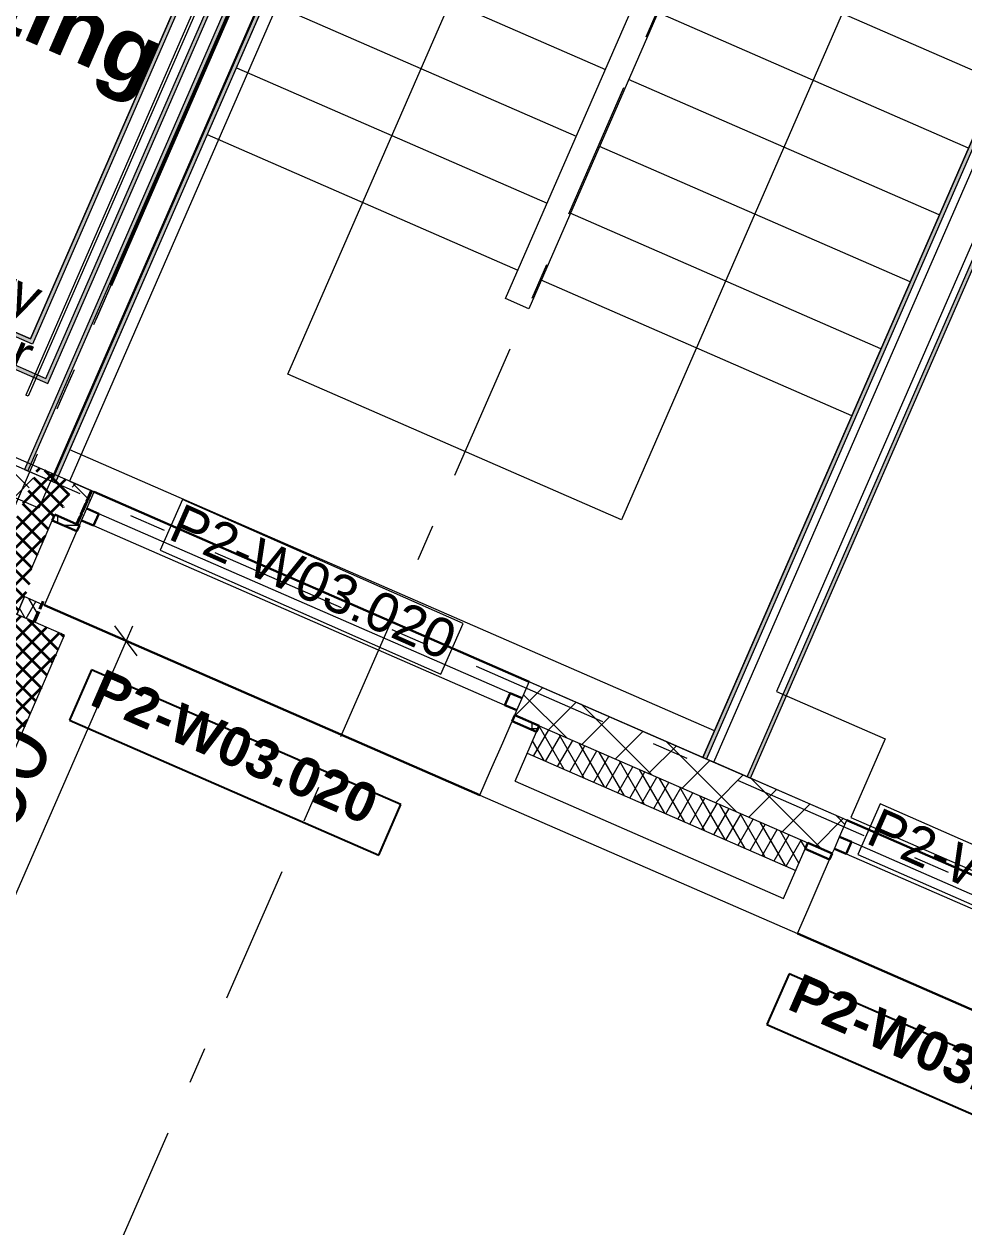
# Model space of a CAD drawing. Header units: millimetres. Extents: x -35034 to 431752, y -71616 to 25069.
# Drawn here: x 10011 to 13616, y -6982 to -2368 of the extents above; entities that cross this region are included whole.
import ezdxf
from ezdxf.enums import TextEntityAlignment as Align

# ---------------------------------------------------------------- set-up
doc = ezdxf.new("R2010")
doc.units = ezdxf.units.MM
doc.header["$MEASUREMENT"] = 0
for name, pattern in [('DGN Style 4', [5938.379518, 2967.335175, -1483.667587, 3.709169, -1483.667587]), ('Double Dashed', [1093.611073, 529.166651, -211.666656, 141.111112, -211.666656]), ('Hidden Line', [55, 45, -10])]:
    doc.linetypes.add(name, pattern=pattern)
for name, color, linetype in [('A-05-M_Gross_Int_Circulation', 7, 'Continuous'), ('A-15-M_Bracing', 7, 'Continuous'), ('A-15-MG_Structural_Grid', 7, 'Continuous'), ('A-20-M_Floor_Slab', 7, 'Continuous'), ('A-25-M_Curtain_Wall', 7, 'Continuous'), ('A-25-M_Wall_Ext_Existing_HUB', 7, 'Continuous'), ('A-25-M_Wall_Int', 7, 'Continuous'), ('A-35-M_FFE-Zone', 7, 'Continuous'), ('ArchiCAD Window Markers', 7, 'Continuous'), ('ArchiCAD Windows', 7, 'Continuous'), ('New_A-15-MG_Structural_Grid_Phase_2', 7, 'Continuous'), ('New_A-25-M_Wall_Ext', 7, 'Continuous'), ('New_A-35-M_FFE-Zone', 7, 'Continuous'), ('New_A-95-P_Drawing', 7, 'Continuous')]:
    doc.layers.add(name, color=color, linetype=linetype)
for name, color, linetype, lineweight, true_color in [('A-05-M_Gross_Int_Circulation_Pen_No__74', 7, 'Continuous', 20, 0x606060), ('A-15-M_Bracing_Pen_No__28', 7, 'Continuous', 50, 0x2a2a2a), ('A-15-M_Bracing_Pen_No__81', 7, 'Continuous', 20, 0x6a6a6a), ('A-15-MG_Structural_Grid_Pen_No__163', 7, 'Continuous', 0, 0x750077), ('A-25-M_Curtain_Wall_Pen_No__46', 7, 'Continuous', 35, 0x444444), ('A-25-M_Wall_Ext_Existing_HUB_Pen_No__107', 7, 'Continuous', 15, 0xa6a6a6), ('A-25-M_Wall_Ext_Existing_HUB_Pen_No__43', 7, 'Continuous', 30, 0x444444), ('A-25-M_Wall_Int_Pen_No__107', 7, 'Continuous', 15, 0xa6a6a6), ('A-35-M_FFE-Zone_Pen_No__74', 7, 'Continuous', 20, 0x606060), ('ArchiCAD Windows_Pen_No__23', 7, 'Continuous', 30, 0x2a2a2a), ('ArchiCAD Windows_Pen_No__43', 7, 'Continuous', 30, 0x444444), ('New_A-15-MG_Structural_Grid_Phase_2_Pen_No__222', 7, 'Continuous', 13, 0x65af33), ('New_A-35-M_FFE-Zone_Pen_No__74', 7, 'Continuous', 20, 0x606060)]:
    doc.layers.add(name, color=color, linetype=linetype, lineweight=lineweight, true_color=true_color)
for name, color, linetype, lineweight in [('A-15-M_Bracing_Pen_No__20', 7, 'Continuous', 0), ('A-15-M_Bracing_Pen_No__88', 8, 'Continuous', 20), ('A-20-M_Floor_Slab_Pen_No__89', 8, 'Continuous', 20), ('A-25-M_Curtain_Wall_Pen_No__85', 8, 'Continuous', 20), ('A-25-M_Wall_Ext_Existing_HUB_Pen_No__1', 7, 'Continuous', 13), ('A-25-M_Wall_Ext_Existing_HUB_Pen_No__195', 7, 'Continuous', 35), ('A-25-M_Wall_Int_Pen_No__1', 7, 'Continuous', 13), ('A-25-M_Wall_Int_Pen_No__193', 7, 'Continuous', 18), ('A-25-M_Wall_Int_Pen_No__195', 7, 'Continuous', 35), ('A-25-M_Wall_Int_Pen_No__4', 7, 'Continuous', 20), ('A-30-M_Stair_Pen_No__1', 7, 'Continuous', 13), ('ArchiCAD Window Markers_Pen_No__1', 7, 'Continuous', 13), ('ArchiCAD Window Markers_Pen_No__5', 7, 'Continuous', 25), ('ArchiCAD Windows_Pen_No__1', 7, 'Continuous', 13), ('ArchiCAD Windows_Pen_No__83', 8, 'Continuous', 20), ('ArchiCAD Zone Stamps_Pen_No__9', 7, 'Continuous', 13), ('New_A-15-MG_Structural_Grid_Pen_No__8', 7, 'Continuous', 35), ('New_A-25-M_Wall_Ext_Existing_HUB_Pen_No__155', 5, 'Continuous', 35), ('New_A-25-M_Wall_Ext_Pen_No__1', 7, 'Continuous', 13), ('New_A-25-M_Wall_Ext_Pen_No__155', 5, 'Continuous', 35), ('New_A-95-P_Drawing_Pen_No__1', 7, 'Continuous', 13), ('New_A-95-P_Text_1_50_GA_Pen_No__1', 7, 'Continuous', 13), ('New_ArchiCAD Zone Stamps_Pen_No__6', 7, 'Continuous', 35)]:
    doc.layers.add(name, color=color, linetype=linetype, lineweight=lineweight)
doc.styles.add('GENERATED_STYLE_1', font='')
doc.styles.add('GENERATED_STYLE_2', font='')
doc.styles.add('GENERATED_STYLE_3', font='')
doc.styles.add('GENERATED_STYLE_4', font='')
doc.styles.get('GENERATED_STYLE_1').set_extended_font_data('Swis721 BT', bold=True)
doc.styles.get('GENERATED_STYLE_2').set_extended_font_data('Arial', bold=True)
doc.styles.get('GENERATED_STYLE_3').set_extended_font_data('Arial')
doc.styles.get('GENERATED_STYLE_4').set_extended_font_data('Swis721 BT')
doc.dimstyles.new('GENERATED_STYLE__1', dxfattribs={"dimtxt": 250, "dimasz": 95, "dimexe": 0.18, "dimexo": 0, "dimgap": 0.09, "dimtad": 1, "dimdec": 0, "dimzin": 0, "dimdsep": 46, "dimtxsty": 'GENERATED_STYLE_4', "dimblk": 'ARROWHEAD_2', "dimblk1": 'ARROWHEAD_2', "dimblk2": 'ARROWHEAD_2', "dimcen": 0.09, "dimclrd": 7, "dimclre": 7, "dimclrt": 7, "dimadec": 0, "dimazin": 0, "dimtfac": 1, "dimtdec": 4, "dimtmove": 0, "dimatfit": 3, "dimfxl": 1, "dimtolj": 1, "dimtzin": 0, "dimarcsym": 0})
pattern_1 = [(45, (0, 0), (-35.35534, 35.35534), []), (135, (0, 0), (35.35534, 35.35534), [])]
pattern_2 = [(103.994, (0, 0), (-1137.956, 451.32), [0, -965.2, 0, -1079.5, 0, -1031.875]), (73.994, (0, 0), (-1195.13, 1745.3), [0, -520.7, 0, -869.95, 0, -333.375]), (33.994, (-311.5, -716.2), (785.41, 1814.82), [0, -317.5, 0, -1143, 0, -1492.25]), (23.994, (-311.5, -716.2), (250.28, 1972.77), [0, -158.75, 0, -749.3, 0, -857.25])]
pattern_3 = [(60, (0, 0), (-43.30127, 25), []), (120, (0, 0), (43.30127, 25), [])]
pattern_4 = [(45, (0, 0), (-91.9239, 91.9239), []), (135, (0, 0), (91.9239, 91.9239), [])]
pattern_5 = [(0, (0, 0), (0, 130), []), (90, (0, 0), (-130, 0), [])]

# ---------------------------------------------------------------- blocks, each defined once
blk = doc.blocks.new('Wall_2_3', base_point=(10012.5, -4563.9))
at = {"layer": 'New_A-25-M_Wall_Ext_Pen_No__155', "linetype": 'Continuous'}
h = blk.add_hatch(dxfattribs=at)
h.set_pattern_fill('Grid_5x5_Diagonal_0003', color=256, style=0, pattern_type=2)
h.set_pattern_definition(pattern_1)
h.paths.add_polyline_path([(9831.3, -4566.7), (9845.1, -4572.6), (9846.9, -4573.4), (9980.8, -4631.8), (9982.6, -4632.6), (10012.5, -4563.9), (10010.7, -4563.1), (9876.9, -4504.8), (9875, -4504), (9861.3, -4498)])
at = {"layer": 'New_A-25-M_Wall_Ext_Pen_No__1', "linetype": 'Continuous', "flags": 128}
for points in [[(9861.3, -4498), (9831.3, -4566.7)], [(9845.1, -4572.6), (9831.3, -4566.7)], [(9982.6, -4632.6), (10012.5, -4563.9)], [(9846.9, -4573.4), (9845.1, -4572.6)], [(9980.8, -4631.8), (9846.9, -4573.4)], [(9982.6, -4632.6), (9980.8, -4631.8)]]:
    blk.add_lwpolyline(points, dxfattribs=at)
blk = doc.blocks.new('Large Office w_meeting_INB 3201_19_3', base_point=(8322.1, -2615.6))
at = {"layer": 'New_A-35-M_FFE-Zone_Pen_No__74', "linetype": 'Continuous'}
for p, q in [((10035, -3575.8), (11402.5, -438.6)), ((9760.6, -3456.1), (10035, -3575.8))]:
    blk.add_line(p, q, dxfattribs=at)
at = {"layer": 'New_ArchiCAD Zone Stamps_Pen_No__6'}
for tag, height, style, p in [('ROOM_NAME', 250, 'GENERATED_STYLE_2', (7052.5, -865.5)), ('zoneNameLine2', 250, 'GENERATED_STYLE_2', (6864.1, -1297.6)), ('ROOM_NUMBER', 200, 'GENERATED_STYLE_3', (6675.6, -1718.3)), ('measuredAreaCode', 200, 'GENERATED_STYLE_3', (6518.6, -2078.4)), ('DUMMY_649', 200, 'GENERATED_STYLE_3', (6826, -2212.5)), ('DUMMY_650', 200, 'GENERATED_STYLE_3', (7315.4, -2425.9)), ('DUMMY_651', 133.3, 'GENERATED_STYLE_3', (7594.7, -2532.4))]:
    blk.add_attdef(tag, text='', height=height, rotation=336.4404, dxfattribs=dict(at, style=style)).set_placement(p, align=Align.TOP_LEFT)
blk = doc.blocks.new('Female WC_INB 3253_36_3', base_point=(15181.8, -5656.9))
at = {"layer": 'A-35-M_FFE-Zone_Pen_No__74', "linetype": 'Continuous'}
for p, q in [((13776.7, -2911.3), (12897.3, -4927.9)), ((12897.3, -4927.9), (13313.4, -5109.3)), ((13313.4, -5109.3), (13181.5, -5411.8)), ((13181.5, -5411.8), (15849.9, -6575.4))]:
    blk.add_line(p, q, dxfattribs=at)
at = {"layer": 'ArchiCAD Zone Stamps_Pen_No__9'}
for tag, height, style, p in [('ROOM_NAME', 250, 'GENERATED_STYLE_2', (14794.1, -4291.4)), ('zoneNameLine2', 250, 'GENERATED_STYLE_2', (14605.7, -4723.5)), ('ROOM_NUMBER', 200, 'GENERATED_STYLE_3', (14417.2, -5144.2)), ('measuredAreaCode', 200, 'GENERATED_STYLE_3', (14260.2, -5504.3)), ('DUMMY_649', 200, 'GENERATED_STYLE_3', (14567.6, -5638.3)), ('DUMMY_650', 200, 'GENERATED_STYLE_3', (15038.3, -5843.6)), ('DUMMY_651', 133.3, 'GENERATED_STYLE_3', (15317.6, -5950.1))]:
    blk.add_attdef(tag, text='', height=height, rotation=336.4404, dxfattribs=dict(at, style=style)).set_placement(p, align=Align.TOP_LEFT)
blk = doc.blocks.new('Stair 03_INB 3252_56_3', base_point=(12780.6, -1779.5))
at = {"layer": 'A-05-M_Gross_Int_Circulation_Pen_No__74', "linetype": 'Continuous'}
for p, q in [((12943.2, 2203.9), (10185.1, -4121.5)), ((12614.2, -5180.7), (15080.6, 475.5)), ((10185.1, -4121.5), (12614.2, -5180.7))]:
    blk.add_line(p, q, dxfattribs=at)
at = {"layer": 'ArchiCAD Zone Stamps_Pen_No__9'}
for tag, height, style, p in [('ROOM_NAME', 250, 'GENERATED_STYLE_2', (12541.3, -478.7)), ('zoneNameLine2', 250, 'GENERATED_STYLE_2', (12352.9, -910.9)), ('ROOM_NUMBER', 200, 'GENERATED_STYLE_3', (12164.5, -1331.6)), ('measuredAreaCode', 200, 'GENERATED_STYLE_3', (12007.4, -1691.7)), ('DUMMY_649', 200, 'GENERATED_STYLE_3', (12314.8, -1825.7)), ('DUMMY_650', 200, 'GENERATED_STYLE_3', (12804.2, -2039.1)), ('DUMMY_651', 133.3, 'GENERATED_STYLE_3', (13083.5, -2145.6))]:
    blk.add_attdef(tag, text='', height=height, rotation=336.4404, dxfattribs=dict(at, style=style)).set_placement(p, align=Align.TOP_LEFT)
blk = doc.blocks.new('Slab_1_3', base_point=(7696.6, 5872.1))
at = {"layer": 'A-20-M_Floor_Slab_Pen_No__89', "linetype": 'Continuous', "flags": 128}
blk.add_lwpolyline([(31982.9, -13626.4), (12656.3, -5199.1), (14737.9, -425.5), (12206.2, 678.5), (10067.8, -4225.5), (4375.8, -1743.6), (7696.6, 5872.1), (7484.7, 6099.8), (7408.6, 6181.5), (7708, 6474.6), (7630.9, 6558.3), (10938, 9637), (15227.2, 7766.9), (17293.9, 12506.6), (15858.3, 14038.4), (17354.4, 15444.2), (18384.5, 14995), (19410.6, 17348.4)], dxfattribs=at)
blk = doc.blocks.new('Window 19')
at = {"layer": 'ArchiCAD Windows_Pen_No__1', "linetype": 'Continuous'}
for p, q in [((-680, 0), (-680, -50)), ((680, 0), (680, -50))]:
    blk.add_line(p, q, dxfattribs=at)
at = {"layer": 'ArchiCAD Windows_Pen_No__23', "linetype": 'Continuous'}
for p, q in [((-680, 355), (680, 355)), ((-680, -119.5), (680, -119.5))]:
    blk.add_line(p, q, dxfattribs=at)
at = {"layer": 'ArchiCAD Windows_Pen_No__43', "linetype": 'Continuous'}
for p, q in [((-680, 0), (-630, 0)), ((-630, 0), (-630, -50)), ((630, -50), (630, 0)), ((630, 0), (680, 0)), ((-630, -50), (-680, -50)), ((680, -50), (630, -50))]:
    blk.add_line(p, q, dxfattribs=at)
at = {"layer": 'ArchiCAD Windows_Pen_No__83', "linetype": 'Continuous'}
for p, q in [((-630, 0), (630, 0)), ((630, -50), (-630, -50))]:
    blk.add_line(p, q, dxfattribs=at)
blk = doc.blocks.new('Window Stamp 18_3')
at = {"layer": 'ArchiCAD Window Markers_Pen_No__5', "linetype": 'Continuous'}
for p, q in [((647.4, 366.4), (-647.4, 366.4)), ((-647.4, 366.4), (-647.4, 154.6)), ((647.4, 366.4), (-647.4, 366.4)), ((647.4, 154.6), (647.4, 366.4)), ((-647.4, 154.6), (647.4, 154.6))]:
    blk.add_line(p, q, dxfattribs=at)
at = {"layer": 'ArchiCAD Window Markers_Pen_No__1', "style": 'GENERATED_STYLE_1'}
blk.add_attdef('AC_WIDO_ID', text='', height=150, rotation=180, dxfattribs=at).set_placement((588.6, 410.5), align=Align.BOTTOM_LEFT)
blk = doc.blocks.new('Window 19_2')
at = {"layer": 'ArchiCAD Windows_Pen_No__1', "linetype": 'Continuous'}
for p, q in [((-910.7, 0), (-910.7, -50)), ((910.7, 0), (910.7, -50))]:
    blk.add_line(p, q, dxfattribs=at)
at = {"layer": 'ArchiCAD Windows_Pen_No__23', "linetype": 'Continuous'}
for p, q in [((-910.7, 355), (910.7, 355)), ((-910.7, -119.5), (910.7, -119.5))]:
    blk.add_line(p, q, dxfattribs=at)
at = {"layer": 'ArchiCAD Windows_Pen_No__43', "linetype": 'Continuous'}
for p, q in [((-910.7, 0), (-860.7, 0)), ((-860.7, 0), (-860.7, -50)), ((860.7, -50), (860.7, 0)), ((860.7, 0), (910.7, 0)), ((-860.7, -50), (-910.7, -50)), ((910.7, -50), (860.7, -50))]:
    blk.add_line(p, q, dxfattribs=at)
at = {"layer": 'ArchiCAD Windows_Pen_No__83', "linetype": 'Continuous'}
for p, q in [((-860.7, 0), (860.7, 0)), ((860.7, -50), (-860.7, -50))]:
    blk.add_line(p, q, dxfattribs=at)
blk = doc.blocks.new('Wall_8_3', base_point=(44635.4, -19661.2))
at = {"layer": 'A-25-M_Wall_Ext_Existing_HUB', "linetype": 'Continuous', "lineweight": 0, "true_color": 0x000000}
h = blk.add_hatch(dxfattribs=at)
h.set_pattern_fill('Rigid_Insulation_0003', color=178, style=0, pattern_type=2)
h.set_pattern_definition(pattern_5)
h.paths.add_polyline_path([(10223.1, -4290.8), (10129.1, -4249.8), (10119.1, -4272.8), (10213.1, -4313.7)])
h = blk.add_hatch(dxfattribs=at)
h.set_pattern_fill('Rigid_Insulation_0003', color=178, style=0, pattern_type=2)
h.set_pattern_definition(pattern_5)
h.paths.add_polyline_path([(11892.7, -5018.9), (11882.7, -5041.8), (11976.6, -5082.7), (11986.6, -5059.8)])
h = blk.add_hatch(dxfattribs=at)
h.set_pattern_fill('Rigid_Insulation_0003', color=178, style=0, pattern_type=2)
h.set_pattern_definition(pattern_5)
h.paths.add_polyline_path([(13110.5, -5549.9), (13016.5, -5508.9), (13006.5, -5531.8), (13100.5, -5572.8)])
at = {"layer": 'A-25-M_Wall_Ext_Existing_HUB_Pen_No__107', "linetype": 'Continuous'}
h = blk.add_hatch(dxfattribs=at)
h.set_pattern_fill('Concrete_Block_0003', color=256, style=0, pattern_type=2)
h.set_pattern_definition(pattern_4)
h.paths.add_polyline_path([(10064.7, -4069), (6339.7, -2444.8), (6283.8, -2573.1), (10008.7, -4197.4)])
h = blk.add_hatch(dxfattribs=at)
h.set_pattern_fill('Concrete_Block_0003', color=256, style=0, pattern_type=2)
h.set_pattern_definition(pattern_4)
h.paths.add_polyline_path([(10268.2, -4157.8), (10202.2, -4129), (10146.2, -4257.3), (10212.2, -4286.1)])
at = {"layer": 'A-25-M_Wall_Ext_Existing_HUB_Pen_No__107', "linetype": 'Continuous', "lineweight": 0, "true_color": 0x535353}
for points in [[(10270, -4158.6), (10268.2, -4157.8), (10212.2, -4286.1), (10214.1, -4286.9)], [(10083.3, -4581.9), (10078.5, -4592.7), (10080.4, -4593.5), (10084.3, -4584.5)]]:
    blk.add_hatch(color=251, dxfattribs=at).paths.add_polyline_path(points)
at = {"layer": 'A-25-M_Wall_Ext_Existing_HUB_Pen_No__107', "linetype": 'Continuous'}
h = blk.add_hatch(dxfattribs=at)
h.set_pattern_fill('Concrete_Block_0003', color=256, style=0, pattern_type=2)
h.set_pattern_definition(pattern_4)
h.paths.add_polyline_path([(10270, -4158.6), (10214.1, -4286.9), (10223.1, -4290.8), (10231.3, -4272), (10251.2, -4226.2), (10279, -4162.5)])
h = blk.add_hatch(dxfattribs=at)
h.set_pattern_fill('613_01__ad_AR_SAND_0003', color=256, style=0, pattern_type=2)
h.set_pattern_definition(pattern_2)
h.paths.add_polyline_path([(10036.4, -4462.5), (10089.4, -4597.4), (10213.1, -4313.7), (10119.1, -4272.8)])
h = blk.add_hatch(dxfattribs=at)
h.set_pattern_fill('613_01__ad_AR_SAND_0003', color=256, style=0, pattern_type=2)
h.set_pattern_definition(pattern_2)
h.paths.add_polyline_path([(10012.5, -4563.9), (10078.5, -4592.7), (10083.3, -4581.9), (10046, -4487.1)])
h = blk.add_hatch(dxfattribs=at)
h.set_pattern_fill('613_01__ad_AR_SAND_0003', color=256, style=0, pattern_type=2)
h.set_pattern_definition(pattern_2)
h.paths.add_polyline_path([(10080.4, -4593.5), (10089.4, -4597.4), (10084.3, -4584.5)])
h = blk.add_hatch(dxfattribs=at)
h.set_pattern_fill('Concrete_Block_0003', color=256, style=0, pattern_type=2)
h.set_pattern_definition(pattern_4)
h.paths.add_polyline_path([(11900.9, -5000.1), (11892.7, -5018.9), (13110.5, -5549.9), (13118.7, -5531.1), (13138.7, -5485.3), (13166.5, -5421.6), (11948.6, -4890.5), (11920.9, -4954.2)])
h = blk.add_hatch(dxfattribs=at)
h.set_pattern_fill('613_01__ad_AR_SAND_0003', color=256, style=0, pattern_type=2)
h.set_pattern_definition(pattern_2)
h.paths.add_polyline_path([(11893.9, -5272.5), (11976.6, -5082.7), (11882.7, -5041.8), (11759, -5325.5)])
h = blk.add_hatch(dxfattribs=at)
h.set_pattern_fill('Batt_Insulation_0003', color=256, style=0, pattern_type=2)
h.set_pattern_definition(pattern_3)
h.paths.add_polyline_path([(11940.7, -5165.2), (12970.6, -5614.3), (13006.5, -5531.8), (13016.5, -5508.9), (11986.6, -5059.8), (11976.6, -5082.7)])
h = blk.add_hatch(dxfattribs=at)
h.set_pattern_fill('613_01__ad_AR_SAND_0003', color=256, style=0, pattern_type=2)
h.set_pattern_definition(pattern_2)
h.paths.add_polyline_path([(11759, -5325.5), (12976.8, -5856.5), (12923.8, -5721.6), (11893.9, -5272.5)])
h = blk.add_hatch(dxfattribs=at)
h.set_pattern_fill('613_01__ad_AR_SAND_0003', color=256, style=0, pattern_type=2)
h.set_pattern_definition(pattern_2)
h.paths.add_polyline_path([(12923.8, -5721.6), (12976.8, -5856.5), (13100.5, -5572.8), (13006.5, -5531.8)])
at = {"layer": 'New_A-25-M_Wall_Ext_Existing_HUB_Pen_No__155', "linetype": 'Continuous'}
h = blk.add_hatch(dxfattribs=at)
h.set_pattern_fill('Grid_5x5_Diagonal_0003', color=256, style=0, pattern_type=2)
h.set_pattern_definition(pattern_1)
h.paths.add_polyline_path([(10066.5, -4069.8), (10064.7, -4069), (10008.7, -4197.4), (10010.6, -4198.2)])
h = blk.add_hatch(dxfattribs=at)
h.set_pattern_fill('Grid_5x5_Diagonal_0003', color=256, style=0, pattern_type=2)
h.set_pattern_definition(pattern_1)
h.paths.add_polyline_path([(10200.4, -4128.2), (10066.5, -4069.8), (10010.6, -4198.2), (10144.4, -4256.5)])
h = blk.add_hatch(dxfattribs=at)
h.set_pattern_fill('Grid_5x5_Diagonal_0003', color=256, style=0, pattern_type=2)
h.set_pattern_definition(pattern_1)
h.paths.add_polyline_path([(10202.2, -4129), (10200.4, -4128.2), (10144.4, -4256.5), (10146.2, -4257.3)])
h = blk.add_hatch(dxfattribs=at)
h.set_pattern_fill('Grid_5x5_Diagonal_0003', color=256, style=0, pattern_type=2)
h.set_pattern_definition(pattern_1)
h.paths.add_polyline_path([(10010.6, -4198.2), (9964.6, -4303.6), (10083.1, -4355.3), (10119.1, -4272.8), (10129.1, -4249.8)])
h = blk.add_hatch(dxfattribs=at)
h.set_pattern_fill('Grid_5x5_Diagonal_0003', color=256, style=0, pattern_type=2)
h.set_pattern_definition(pattern_1)
h.paths.add_polyline_path([(9917.8, -4410.8), (10036.4, -4462.5), (10083.1, -4355.3), (9964.6, -4303.6)])
h = blk.add_hatch(dxfattribs=at)
h.set_pattern_fill('Grid_5x5_Diagonal_0003', color=256, style=0, pattern_type=2)
h.set_pattern_definition(pattern_1)
h.paths.add_polyline_path([(9917.8, -4410.8), (9876.9, -4504.8), (10010.7, -4563.1), (10045, -4484.5), (10036.4, -4462.5)])
h = blk.add_hatch(dxfattribs=at)
h.set_pattern_fill('Grid_5x5_Diagonal_0003', color=256, style=0, pattern_type=2)
h.set_pattern_definition(pattern_1)
h.paths.add_polyline_path([(10045, -4484.5), (10010.7, -4563.1), (10012.5, -4563.9), (10046, -4487.1)])
at = {"layer": 'A-25-M_Wall_Ext_Existing_HUB_Pen_No__1', "linetype": 'Continuous'}
for p, q in [((10251.2, -4226.2), (10279, -4162.5)), ((10231.3, -4272), (10251.2, -4226.2)), ((10036.4, -4462.5), (10119.1, -4272.8)), ((10223.1, -4290.8), (10231.3, -4272)), ((10177.1, -4396.2), (10213.1, -4313.7)), ((10177.1, -4396.2), (10213.1, -4313.7)), ((10130.3, -4503.5), (10177.1, -4396.2)), ((10130.3, -4503.5), (10177.1, -4396.2)), ((10089.4, -4597.4), (10130.3, -4503.5)), ((10089.4, -4597.4), (10130.3, -4503.5)), ((11920.9, -4954.2), (11948.6, -4890.5)), ((11900.9, -5000.1), (11920.9, -4954.2)), ((11892.7, -5018.9), (11900.9, -5000.1)), ((11846.7, -5124.3), (11882.7, -5041.8)), ((11846.7, -5124.3), (11882.7, -5041.8)), ((11986.6, -5059.8), (13016.5, -5508.9)), ((11893.9, -5272.5), (11976.6, -5082.7)), ((11799.9, -5231.5), (11846.7, -5124.3)), ((11799.9, -5231.5), (11846.7, -5124.3)), ((11940.7, -5165.2), (12970.6, -5614.3)), ((11759, -5325.5), (11799.9, -5231.5)), ((11759, -5325.5), (11799.9, -5231.5)), ((11893.9, -5272.5), (12923.8, -5721.6)), ((13138.7, -5485.3), (13166.5, -5421.6)), ((13118.7, -5531.1), (13138.7, -5485.3)), ((12923.8, -5721.6), (13006.5, -5531.8)), ((13110.5, -5549.9), (13118.7, -5531.1)), ((13064.5, -5655.3), (13100.5, -5572.8)), ((13064.5, -5655.3), (13100.5, -5572.8)), ((13017.8, -5762.5), (13064.5, -5655.3)), ((13017.8, -5762.5), (13064.5, -5655.3)), ((12976.8, -5856.5), (13017.8, -5762.5)), ((12976.8, -5856.5), (13017.8, -5762.5))]:
    blk.add_line(p, q, dxfattribs=at)
at = {"layer": 'A-25-M_Wall_Ext_Existing_HUB_Pen_No__1', "linetype": 'Continuous', "flags": 128}
for points in [[(10279, -4162.5), (6339.7, -2444.8)], [(10012.5, -4563.9), (10078.5, -4592.7)], [(10080.4, -4593.5), (10089.4, -4597.4)], [(13166.5, -5421.6), (11948.6, -4890.5)], [(11759, -5325.5), (12976.8, -5856.5)]]:
    blk.add_lwpolyline(points, dxfattribs=at)
at = {"layer": 'A-25-M_Wall_Ext_Existing_HUB_Pen_No__195', "linetype": 'Hidden Line'}
for p, q in [((10268.2, -4157.8), (10212.2, -4286.1)), ((10214.1, -4286.9), (10270, -4158.6)), ((10083.3, -4581.9), (10078.5, -4592.7)), ((10080.4, -4593.5), (10084.3, -4584.5))]:
    blk.add_line(p, q, dxfattribs=at)
at = {"layer": 'A-25-M_Wall_Ext_Existing_HUB_Pen_No__43', "linetype": 'Continuous'}
for p, q in [((10119.1, -4272.8), (10129.1, -4249.8)), ((10213.1, -4313.7), (10119.1, -4272.8)), ((10129.1, -4249.8), (10223.1, -4290.8)), ((10223.1, -4290.8), (10213.1, -4313.7)), ((11892.7, -5018.9), (11882.7, -5041.8)), ((11986.6, -5059.8), (11892.7, -5018.9)), ((11882.7, -5041.8), (11976.6, -5082.7)), ((11976.6, -5082.7), (11986.6, -5059.8)), ((13006.5, -5531.8), (13016.5, -5508.9)), ((13100.5, -5572.8), (13006.5, -5531.8)), ((13016.5, -5508.9), (13110.5, -5549.9)), ((13110.5, -5549.9), (13100.5, -5572.8))]:
    blk.add_line(p, q, dxfattribs=at)
at = {"layer": 'ArchiCAD Window Markers'}
ref = blk.add_blockref('Window Stamp 18_3', (10924.2, -4961.5), dxfattribs=dict(at, rotation=156.4404141930047))
ref.add_attrib('AC_WIDO_ID', 'P2-W03.020', dxfattribs={"layer": 'ArchiCAD Window Markers_Pen_No__1', "color": 7, "height": 150, "rotation": 336.4404, "style": 'GENERATED_STYLE_1'}).set_placement((10238.2, -5017.2), align=Align.BOTTOM_LEFT)
ref = blk.add_blockref('Window Stamp 18_3', (13600.1, -6128.3), dxfattribs=dict(at, rotation=156.4404141930047))
ref.add_attrib('AC_WIDO_ID', 'P2-W03.019', dxfattribs={"layer": 'ArchiCAD Window Markers_Pen_No__1', "color": 7, "height": 150, "rotation": 336.4404, "style": 'GENERATED_STYLE_1'}).set_placement((12914.2, -6184.7), align=Align.BOTTOM_LEFT)
at = {"layer": 'ArchiCAD Windows', "color": 251, "linetype": 'Continuous', "lineweight": 20, "true_color": 0x606060, "xscale": -1, "zscale": 1000, "rotation": 156.4404141930047}
for name, p in [('Window 19_2', (11066.1, -4636)), ('Window 19', (13742, -5802.9))]:
    blk.add_blockref(name, p, dxfattribs=at)
blk = doc.blocks.new('Wall_18_3', base_point=(13425.5, 4199.7))
at = {"layer": 'A-25-M_Wall_Int_Pen_No__107', "linetype": 'Continuous'}
for points in [[(12386.7, 1817.4), (10035, -3575.8), (10042.8, -3595.5), (12400.5, 1811.5)], [(12498.1, 1785.2), (10094.5, -3727.2), (10102.2, -3746.9), (12511.9, 1779.2)]]:
    blk.add_hatch(color=256, dxfattribs=at).paths.add_polyline_path(points)
at = {"layer": 'A-25-M_Wall_Int_Pen_No__1', "linetype": 'Continuous'}
for p, q in [((12406.5, 1825.2), (10042.8, -3595.5)), ((10094.5, -3727.2), (12498.1, 1785.2))]:
    blk.add_line(p, q, dxfattribs=at)
at = {"layer": 'A-25-M_Wall_Int_Pen_No__1', "linetype": 'Continuous', "flags": 128}
for points in [[(10102.2, -3746.9), (13492.7, 4028.5)], [(12386.7, 1817.4), (10035, -3575.8)]]:
    blk.add_lwpolyline(points, dxfattribs=at)
blk = doc.blocks.new('Wall_21_3', base_point=(10131, -4128))
at = {"layer": 'A-25-M_Wall_Int_Pen_No__107', "linetype": 'Continuous'}
for points in [[(12730.8, 2159.5), (10011.8, -4076), (10025.6, -4082), (12744.5, 2153.5)], [(10131, -4128), (12850, 2107.5), (12836.2, 2113.5), (10117.2, -4122)]]:
    blk.add_hatch(color=256, dxfattribs=at).paths.add_polyline_path(points)
at = {"layer": 'A-25-M_Wall_Int_Pen_No__1', "linetype": 'Continuous'}
for p, q in [((12744.5, 2153.5), (10025.6, -4082)), ((10117.2, -4122), (12836.2, 2113.5))]:
    blk.add_line(p, q, dxfattribs=at)
at = {"layer": 'A-25-M_Wall_Int_Pen_No__1', "linetype": 'Continuous', "flags": 128}
for points in [[(12730.8, 2159.5), (10011.8, -4076)], [(10131, -4128), (12850, 2107.5)], [(10011.8, -4076), (10131, -4128)]]:
    blk.add_lwpolyline(points, dxfattribs=at)
blk = doc.blocks.new('Wall_25_3', base_point=(12614.2, -5180.7))
at = {"layer": 'A-25-M_Wall_Int_Pen_No__107', "linetype": 'Continuous'}
for points in [[(14286, -1346.6), (12614.2, -5180.7), (12627.9, -5186.7), (14299.8, -1352.6)], [(14455.6, -1420.6), (12783.8, -5254.7), (12797.5, -5260.7), (14469.4, -1426.6)]]:
    blk.add_hatch(color=256, dxfattribs=at).paths.add_polyline_path(points)
at = {"layer": 'A-25-M_Wall_Int_Pen_No__1', "linetype": 'Continuous'}
for p, q in [((14299.8, -1352.6), (12627.9, -5186.7)), ((12783.8, -5254.7), (14455.6, -1420.6))]:
    blk.add_line(p, q, dxfattribs=at)
at = {"layer": 'A-25-M_Wall_Int_Pen_No__1', "linetype": 'Continuous', "flags": 128}
for points in [[(15080.6, 475.5), (12614.2, -5180.7)], [(12797.5, -5260.7), (13810.9, -2936.7)], [(12614.2, -5180.7), (12797.5, -5260.7)]]:
    blk.add_lwpolyline(points, dxfattribs=at)
blk = doc.blocks.new('Wall_138_3', base_point=(9827.8, -3627.3))
at = {"layer": 'A-25-M_Wall_Int_Pen_No__107', "linetype": 'Continuous'}
for points in [[(10035, -3575.8), (9760.6, -3456.1), (9768.4, -3475.9), (10042.8, -3595.5)], [(9827.8, -3627.3), (10102.2, -3746.9), (10094.5, -3727.2), (9820.1, -3607.5)]]:
    blk.add_hatch(color=256, dxfattribs=at).paths.add_polyline_path(points)
at = {"layer": 'A-25-M_Wall_Int_Pen_No__1', "linetype": 'Continuous'}
for p, q in [((10042.8, -3595.5), (9768.4, -3475.9)), ((9820.1, -3607.5), (10094.5, -3727.2))]:
    blk.add_line(p, q, dxfattribs=at)
at = {"layer": 'A-25-M_Wall_Int_Pen_No__1', "linetype": 'Continuous', "flags": 128}
for points in [[(10035, -3575.8), (9760.6, -3456.1)], [(9827.8, -3627.3), (10102.2, -3746.9)]]:
    blk.add_lwpolyline(points, dxfattribs=at)
blk = doc.blocks.new('Wall_145_3', base_point=(10165.9, -4712.5))
at = {"layer": 'New_A-25-M_Wall_Ext_Pen_No__155', "linetype": 'Continuous'}
h = blk.add_hatch(dxfattribs=at)
h.set_pattern_fill('Grid_5x5_Diagonal_0003', color=256, style=0, pattern_type=2)
h.set_pattern_definition(pattern_1)
h.paths.add_polyline_path([(9396.9, -5562.9), (9410.7, -5568.9), (9413.4, -5570.1), (9545.4, -5627.6), (9548.2, -5628.8), (9548.6, -5629), (9722.4, -5704.8), (9730.9, -5708.5), (9731.5, -5708.8), (10165.9, -4712.5), (10165.3, -4712.3), (9983, -4632.8), (9982.6, -4632.6), (9979.8, -4631.4), (9847.8, -4573.8), (9845.1, -4572.6), (9831.3, -4566.7)])
at = {"layer": 'New_A-25-M_Wall_Ext_Pen_No__1', "linetype": 'Continuous', "flags": 128}
for points in [[(10165.9, -4712.5), (9831.3, -4566.7)], [(9731.5, -5708.8), (10165.9, -4712.5)]]:
    blk.add_lwpolyline(points, dxfattribs=at)
blk = doc.blocks.new('Wall_178_3', base_point=(10080.4, -4593.5))
at = {"layer": 'A-25-M_Wall_Int_Pen_No__107', "linetype": 'Continuous'}
h = blk.add_hatch(dxfattribs=at)
h.set_pattern_fill('Batt_Insulation_0003', color=256, style=0, pattern_type=2)
h.set_pattern_definition(pattern_3)
h.paths.add_polyline_path([(10048.6, -4661.4), (10078.5, -4592.7), (10012.5, -4563.9), (9982.6, -4632.6)])
at = {"layer": 'A-25-M_Wall_Int_Pen_No__107', "linetype": 'Continuous', "lineweight": 0, "true_color": 0x535353}
blk.add_hatch(color=251, dxfattribs=at).paths.add_polyline_path([(10050.4, -4662.2), (10080.4, -4593.5), (10078.5, -4592.7), (10048.6, -4661.4)])
at = {"layer": 'A-25-M_Wall_Int_Pen_No__193', "linetype": 'Continuous', "flags": 128}
for points in [[(10048.6, -4661.4), (9982.6, -4632.6)], [(10050.4, -4662.2), (10048.6, -4661.4)]]:
    blk.add_lwpolyline(points, dxfattribs=at)
at = {"layer": 'A-25-M_Wall_Int_Pen_No__195', "linetype": 'Hidden Line'}
blk.add_line((10048.6, -4661.4), (10078.5, -4592.7), dxfattribs=at)
at = {"layer": 'A-25-M_Wall_Int_Pen_No__195', "linetype": 'Hidden Line', "flags": 128}
blk.add_lwpolyline([(10050.4, -4662.2), (10080.4, -4593.5)], dxfattribs=at)
at = {"layer": 'A-25-M_Wall_Int_Pen_No__4', "linetype": 'Continuous', "flags": 128}
blk.add_lwpolyline([(10012.5, -4563.9), (9982.6, -4632.6)], dxfattribs=at)
blk = doc.blocks.new('Column_9_3', base_point=(9928.4, -4007.9))
at = {"layer": 'A-15-M_Bracing_Pen_No__81', "linetype": 'Continuous', "lineweight": 0, "true_color": 0x353535}
blk.add_hatch(color=250, dxfattribs=at).paths.add_polyline_path([(10975.1, -1620), (10966, -1616), (10838.9, -1907.5), (10848, -1911.5)])
at = {"layer": 'A-15-M_Bracing_Pen_No__20', "linetype": 'Continuous'}
for p, q in [((10974.8, -1608.3), (11042.6, -1452.9)), ((10833.7, -1731.8), (10760.3, -1699.8)), ((10980.3, -1795.7), (11053.7, -1827.7)), ((10839.2, -1919.2), (10771.5, -2074.6))]:
    blk.add_line(p, q, dxfattribs=at)
blk.add_point((10907, -1763.7), dxfattribs=at)
at = {"layer": 'A-15-M_Bracing_Pen_No__28', "linetype": 'Continuous'}
for p, q in [((10966, -1616), (10838.9, -1907.5)), ((10975.1, -1620), (10848, -1911.5)), ((10966, -1616), (10975.1, -1620)), ((10838.9, -1907.5), (10848, -1911.5))]:
    blk.add_line(p, q, dxfattribs=at)
at = {"layer": 'A-15-M_Bracing_Pen_No__88', "linetype": 'Continuous', "flags": 128}
for points in [[(10838.9, -1907.5), (10017.2, -3791.9)], [(10848, -1911.5), (10026.3, -3795.9)], [(10026.3, -3795.9), (10017.2, -3791.9)]]:
    blk.add_lwpolyline(points, dxfattribs=at)
blk = doc.blocks.new('Standard grid marker')
at = {"layer": 'A-15-MG_Structural_Grid_Pen_No__163', "linetype": 'Double Dashed'}
blk.add_line((1000, 0), (29726, 0), dxfattribs=at)
at = {"layer": 'A-15-MG_Structural_Grid_Pen_No__163', "style": 'GENERATED_STYLE_4'}
for tag, p in [('AC_MarkerText_1_0', (-500, 41.2)), ('AC_MarkerText_1_1', (31226, 41.2))]:
    blk.add_attdef(tag, text='', height=350, rotation=90, dxfattribs=at).set_placement(p, align=Align.MIDDLE_CENTER)
blk = doc.blocks.new('Standard grid marker_3')
at = {"layer": 'A-15-MG_Structural_Grid_Pen_No__163', "linetype": 'Double Dashed'}
blk.add_line((1000, 0), (74254.8, 0), dxfattribs=at)
at = {"layer": 'A-15-MG_Structural_Grid_Pen_No__163', "style": 'GENERATED_STYLE_4'}
for tag, p in [('AC_MarkerText_1_0', (-500, 43.4)), ('AC_MarkerText_1_1', (75754.8, 43.4))]:
    blk.add_attdef(tag, text='', height=350, rotation=360, dxfattribs=at).set_placement(p, align=Align.MIDDLE_CENTER)
blk = doc.blocks.new('ST01.03')
at = {"layer": 'A-30-M_Stair_Pen_No__1', "linetype": 'Continuous'}
for p, q in [((0, 1590), (0, 4399.048)), ((0, 4399.048), (2697, 4399.048)), ((2697, 4399.048), (2697, 0)), ((650, 1355), (650, 3799.048)), ((650, 3799.048), (2047, 3799.048)), ((2047, 3799.048), (2047, 0)), ((1300, 1120), (1300, 3199.048)), ((1300, 3199.048), (1397, 3199.048)), ((1397, 3199.048), (1397, 0)), ((0, 3080), (1300, 3080)), ((2697, 3080), (1397, 3080)), ((0, 2800), (1300, 2800)), ((2697, 2800), (1397, 2800)), ((0, 2520), (1300, 2520)), ((2697, 2520), (1397, 2520)), ((0, 2240), (1300, 2240)), ((2697, 2240), (1397, 2240)), ((0, 1960), (1300, 1960)), ((0, 1680), (1300, 1680))]:
    blk.add_line(p, q, dxfattribs=at)
blk = doc.blocks.new('ST01.03_2')
at = {"layer": 'A-30-M_Stair_Pen_No__1', "linetype": 'Continuous'}
for p, q in [((0, 1590), (0, 4399.048)), ((0, 4399.048), (2697, 4399.048)), ((2697, 4399.048), (2697, 0)), ((650, 1355), (650, 3799.048)), ((650, 3799.048), (2047, 3799.048)), ((2047, 3799.048), (2047, 0)), ((1300, 1120), (1300, 3199.048)), ((1300, 3199.048), (1397, 3199.048)), ((1397, 3199.048), (1397, 0))]:
    blk.add_line(p, q, dxfattribs=at)
blk = doc.blocks.new('*D508')
at = {"layer": 'New_A-95-P_Drawing_Pen_No__1', "linetype": 'Continuous'}
for p, q in [((10315.7, -4696.1), (10487.6, -4771.1)), ((10444.5, -4791.7), (10358.8, -4675.6)), ((10426.1, -4677.6), (10401.7, -4733.6)), ((10401.7, -4733.6), (9682.2, -6383.6)), ((9596.3, -6346.1), (9768.1, -6421)), ((9639.3, -6325.5), (9725.1, -6441.6)), ((9682.2, -6383.6), (9657.8, -6439.6))]:
    blk.add_line(p, q, dxfattribs=at)
at = {"layer": 'New_A-95-P_Drawing_Pen_No__1', "insert": (9819.6, -5943.4), "char_height": 250, "attachment_point": 7, "rotation": 66.4404, "style": 'GENERATED_STYLE_4'}
blk.add_mtext('\\A1;{\\fSwis721 BT|b0|i0|c0|p34;1,800}', dxfattribs=at)
blk = doc.blocks.new('ARROWHEAD_2')
at = {"color": 0, "linetype": 'Continuous', "lineweight": 0}
for p, q in [((-0.378, -0.655), (0.378, 0.655)), ((0, 0), (-1, 0))]:
    blk.add_line(p, q, dxfattribs=at)
blk = doc.blocks.new('Label_1_3', base_point=(11113.8, -4526.5))
at = {"layer": 'A-25-M_Curtain_Wall_Pen_No__85', "linetype": 'Continuous'}
for p, q in [((10618.1, -4192), (10532.6, -4385.8)), ((11695, -4667.2), (10618.1, -4192)), ((10532.6, -4385.8), (11609.6, -4861)), ((11609.6, -4861), (11695, -4667.2))]:
    blk.add_line(p, q, dxfattribs=at)
at = {"layer": 'A-25-M_Curtain_Wall_Pen_No__46', "style": 'GENERATED_STYLE_4'}
blk.add_attdef('A', text='', height=150, rotation=336.1903, dxfattribs=at).set_placement((10618.1, -4203.4), align=Align.TOP_LEFT)
blk = doc.blocks.new('Label_2_3', base_point=(13789.8, -5693.3))
at = {"layer": 'A-25-M_Curtain_Wall_Pen_No__85', "linetype": 'Continuous'}
for p, q in [((13294.1, -5358.9), (13208.6, -5552.6)), ((14371, -5834.1), (13294.1, -5358.9)), ((13208.6, -5552.6), (14285.5, -6027.8)), ((14285.5, -6027.8), (14371, -5834.1))]:
    blk.add_line(p, q, dxfattribs=at)
at = {"layer": 'A-25-M_Curtain_Wall_Pen_No__46', "style": 'GENERATED_STYLE_4'}
blk.add_attdef('A', text='', height=150, rotation=336.1903, dxfattribs=at).set_placement((13294.1, -5370.2), align=Align.TOP_LEFT)
blk = doc.blocks.new('Standard grid marker[47]_3', base_point=(12179.5, 840.1))
at = {"layer": 'New_A-15-MG_Structural_Grid_Phase_2_Pen_No__222', "linetype": 'Double Dashed'}
blk.add_line((11800.3, -29.4), (-2469.8, -32755.4), dxfattribs=at)
at = {"layer": 'New_A-15-MG_Structural_Grid_Phase_2_Pen_No__222', "style": 'GENERATED_STYLE_4'}
for tag, p in [('AC_MarkerText_1_0', (11806.4, 1584.9)), ('AC_MarkerText_1_1', (-3621.7, -33796.8))]:
    blk.add_attdef(tag, text='', height=350, rotation=336.4404, dxfattribs=at).set_placement(p, align=Align.MIDDLE_CENTER)

msp = doc.modelspace()

# ---------------------------------------------------------------- linework, layer by layer
at = {"layer": 'New_A-15-MG_Structural_Grid_Pen_No__8', "linetype": 'DGN Style 4'}
msp.add_line((21023.9, 21123.2), (8233.4, -8209.4), dxfattribs=at)

# ---------------------------------------------------------------- block references
at = {"layer": 'A-05-M_Gross_Int_Circulation', "linetype": 'Continuous'}
msp.add_blockref('Stair 03_INB 3252_56_3', (12780.6, -1779.5), dxfattribs=at)
at = {"layer": 'A-15-M_Bracing', "color": 250, "lineweight": 50, "true_color": 0x2a2a2a}
msp.add_blockref('Column_9_3', (9928.4, -4007.9), dxfattribs=at)
at = {"layer": 'A-15-MG_Structural_Grid', "color": 8, "linetype": 'Continuous', "lineweight": 15, "zscale": 1000}
for name, p, rotation in [('Standard grid marker', (20514.7, 19955.4), 246.440411583993), ('Standard grid marker', (21889.7, 19355.8), 246.440411583993), ('Standard grid marker_3', (-1201.2, 813.7), 336.440411583993)]:
    msp.add_blockref(name, p, dxfattribs=dict(at, rotation=rotation))
at = {"layer": 'A-20-M_Floor_Slab', "color": 8, "linetype": 'Continuous', "lineweight": 20}
msp.add_blockref('Slab_1_3', (7696.6, 5872.1), dxfattribs=at)
at = {"layer": 'A-25-M_Curtain_Wall', "color": 8, "linetype": 'Continuous', "lineweight": 20}
ref = msp.add_blockref('Label_1_3', (11113.8, -4526.5), dxfattribs=at)
ref.add_attrib('A', 'P2-W03.020', dxfattribs={"layer": 'A-25-M_Curtain_Wall_Pen_No__46', "color": 49, "true_color": 0x444444, "height": 150, "rotation": 336.1903, "style": 'GENERATED_STYLE_4'}).set_placement((10618.1, -4203.4), align=Align.TOP_LEFT)
ref = msp.add_blockref('Label_2_3', (13789.8, -5693.3), dxfattribs=at)
ref.add_attrib('A', 'P2-W03.019', dxfattribs={"layer": 'A-25-M_Curtain_Wall_Pen_No__46', "color": 49, "true_color": 0x444444, "height": 150, "rotation": 336.1903, "style": 'GENERATED_STYLE_4'}).set_placement((13294.1, -5370.2), align=Align.TOP_LEFT)
at = {"layer": 'A-25-M_Wall_Ext_Existing_HUB', "color": 250, "lineweight": 50, "true_color": 0x2a2a2a}
msp.add_blockref('Wall_8_3', (44635.4, -19661.2), dxfattribs=at)
at = {"layer": 'A-25-M_Wall_Int', "color": 250, "lineweight": 50, "true_color": 0x2a2a2a}
for name, p in [('Wall_18_3', (13425.5, 4199.7)), ('Wall_25_3', (12614.2, -5180.7)), ('Wall_21_3', (10131, -4128)), ('Wall_138_3', (9827.8, -3627.3)), ('Wall_178_3', (10080.4, -4593.5))]:
    msp.add_blockref(name, p, dxfattribs=at)
at = {"layer": 'A-30-M_Stair_Pen_No__1', "linetype": 'Continuous', "zscale": 1000, "rotation": 156.4404115839926}
for name in ['ST01.03_2', 'ST01.03']:
    msp.add_blockref(name, (14416.7, -1047), dxfattribs=at)
at = {"layer": 'A-35-M_FFE-Zone', "linetype": 'Continuous'}
msp.add_blockref('Female WC_INB 3253_36_3', (15181.8, -5656.9), dxfattribs=at)
at = {"layer": 'New_A-15-MG_Structural_Grid_Phase_2', "color": 8, "linetype": 'Continuous', "lineweight": 15}
msp.add_blockref('Standard grid marker[47]_3', (12179.5, 840.1), dxfattribs=at)
at = {"layer": 'New_A-25-M_Wall_Ext', "color": 250, "lineweight": 50, "true_color": 0x2a2a2a}
for name, p in [('Wall_2_3', (10012.5, -4563.9)), ('Wall_145_3', (10165.9, -4712.5))]:
    msp.add_blockref(name, p, dxfattribs=at)
at = {"layer": 'New_A-35-M_FFE-Zone', "linetype": 'Continuous'}
ref = msp.add_blockref('Large Office w_meeting_INB 3201_19_3', (8322.1, -2615.6), dxfattribs=at)
ref.add_attrib('ROOM_NAME', 'Large Office w/meeting', dxfattribs={"layer": 'New_ArchiCAD Zone Stamps_Pen_No__6', "color": 7, "height": 250, "rotation": 336.4404, "style": 'GENERATED_STYLE_2'}).set_placement((7052.5, -865.5), align=Align.TOP_LEFT)

# ---------------------------------------------------------------- texts
at = {"layer": 'New_A-95-P_Text_1_50_GA_Pen_No__1', "linetype": 'Continuous', "insert": (9963.1, -3302.1), "char_height": 150, "width": 698.589, "attachment_point": 2, "rotation": 336.4404, "line_spacing_factor": 0.845399, "style": 'GENERATED_STYLE_4'}
msp.add_mtext('\\A1;{\\fSwis721 BT|b0|i0|c0|p34;\\C5;dry riser}', dxfattribs=at)

# ---------------------------------------------------------------- dimensions: what is measured, and where the dimension line sits
at = {"layer": 'New_A-95-P_Drawing', "linetype": 'Continuous'}
dim = msp.add_linear_dim(base=(9682.2, -6383.6), p1=(10089.4, -4597.4), p2=(9369.9, -6247.4), angle=246.4404, dimstyle='GENERATED_STYLE__1', dxfattribs=at)
dim.commit()
dim.dimension.update_dxf_attribs({"geometry": '*D508', "text_midpoint": (9881.5, -5488.7), "dimtype": 160, "text_rotation": 66.4404})

doc.saveas('drawing.dxf')
